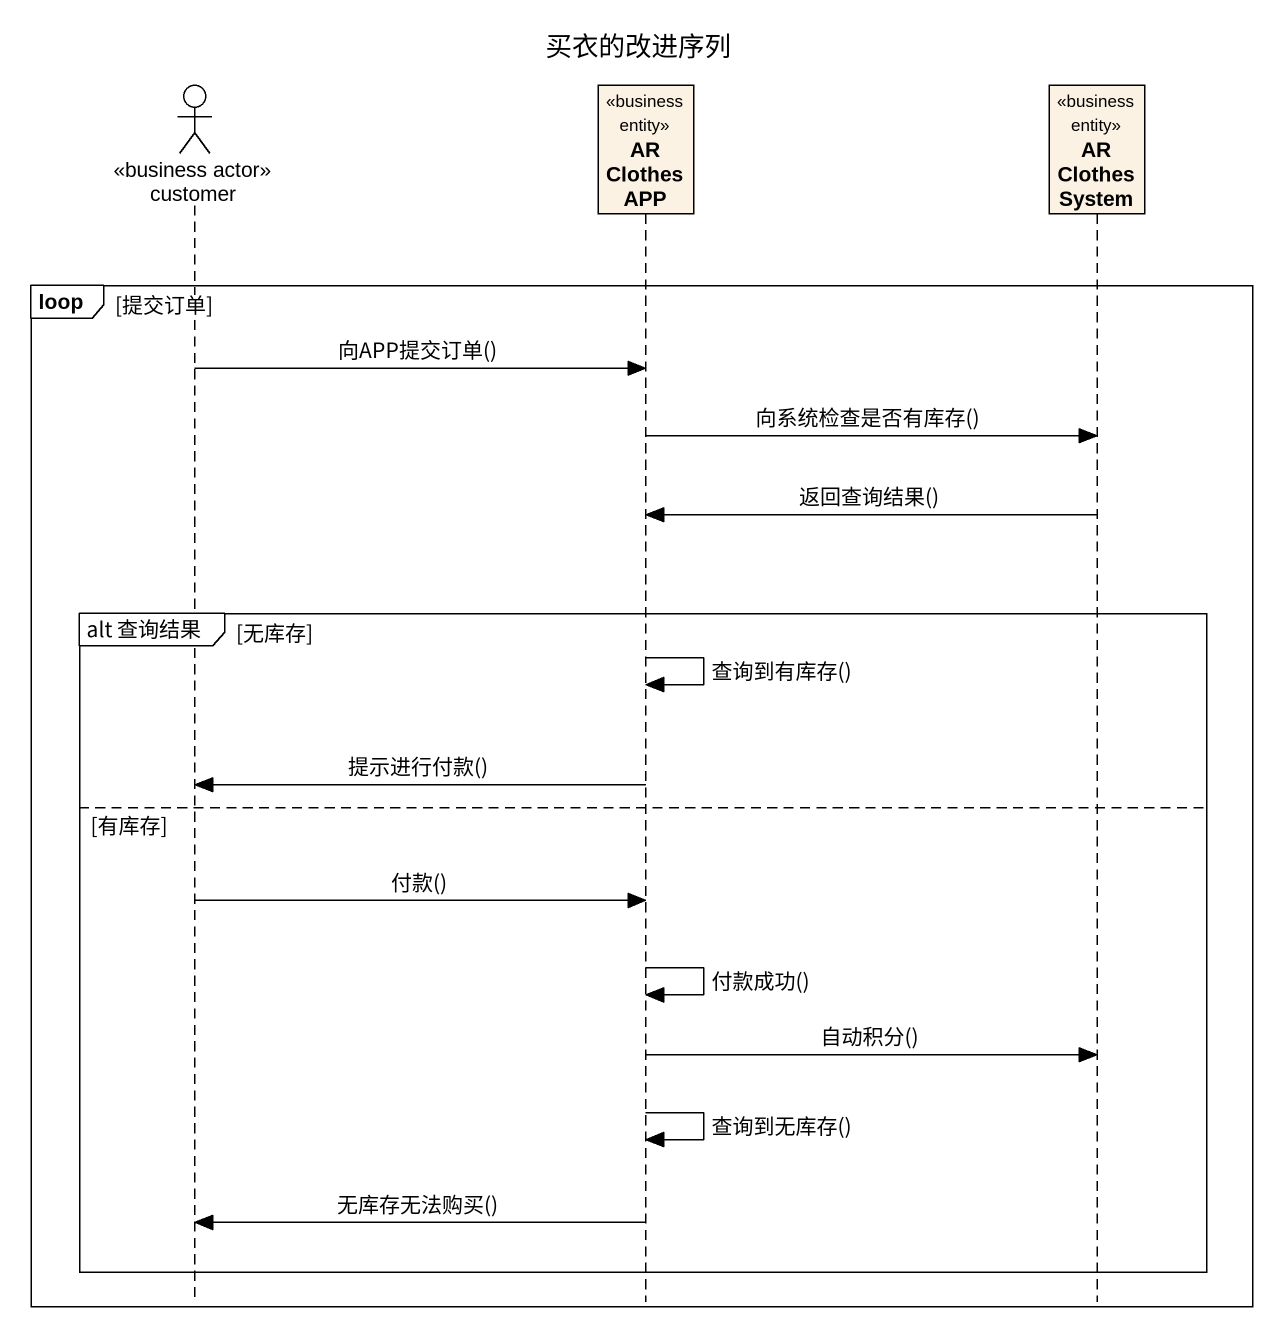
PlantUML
@startuml
title 买衣的改进序列
hide footbox
actor customer <<business actor>>
participant "AR Clothes APP" as AR_Clothes_APP <<business entity>>
participant "AR Clothes System" as AR_Clothes_System <<business entity>>

loop 提交订单
  customer -> AR_Clothes_APP : 向APP提交订单()
  AR_Clothes_APP -> AR_Clothes_System : 向系统检查是否有库存()
  AR_Clothes_System -> AR_Clothes_APP : 返回查询结果()
  group alt 查询结果 [无库存]
    AR_Clothes_APP -> AR_Clothes_APP : 查询到有库存()
    AR_Clothes_APP -> customer : 提示进行付款()
  else 有库存
    customer -> AR_Clothes_APP : 付款()
    AR_Clothes_APP -> AR_Clothes_APP : 付款成功()
    AR_Clothes_APP -> AR_Clothes_System : 自动积分()
    AR_Clothes_APP -> AR_Clothes_APP : 查询到无库存()
    AR_Clothes_APP -> customer : 无库存无法购买()
  end
end
@enduml
